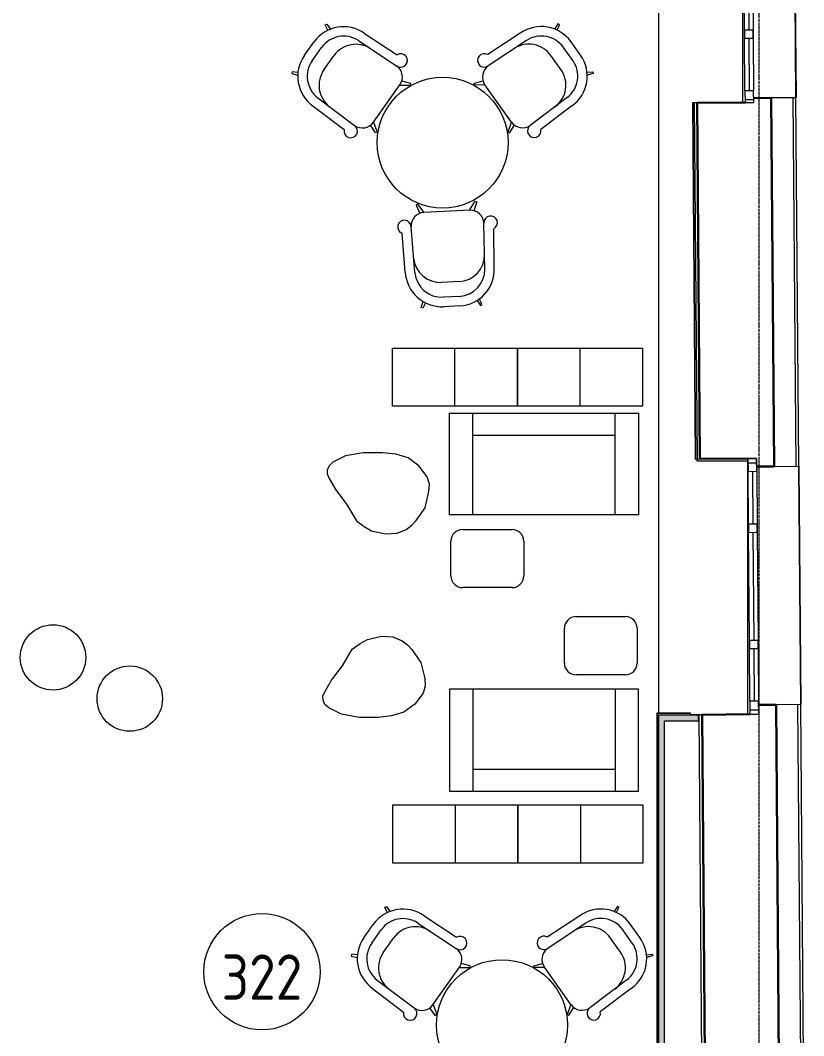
# Model space of a CAD drawing. Header units: millimetres. Extents: x -42533 to 645315, y 3457 to 82611.
# Drawn here: x 330815 to 336203, y 50052 to 57040 of the extents above; entities that cross this region are included whole.
import ezdxf

# ---------------------------------------------------------------- set-up
doc = ezdxf.new("R2010")
doc.units = ezdxf.units.MM
doc.linetypes.add('ADSK_Линия сетки', pattern=[25, 20, -2.5, 0, -2.5])
for name, color, linetype, lineweight in [('_ Окна', 7, 'Continuous', 9), ('Аннотация', 7, 'Continuous', 18), ('Окна', 7, 'Continuous', 9), ('Оси', 253, 'Continuous', 9), ('Перекрытие', 7, 'Continuous', 18), ('Стены внутренние', 7, 'Continuous', 18), ('Стены наружные', 7, 'Continuous', 18), ('Стены несущие', 7, 'Continuous', 30), ('Стены отделка', 7, 'Continuous', 30), ('Стены штриховка', 7, 'Continuous', 9), ('ТХ', 5, 'Continuous', 0), ('ШТРИХОВКА', 252, 'Continuous', 15)]:
    doc.layers.add(name, color=color, linetype=linetype, lineweight=lineweight)
doc.layers.add('Линии', color=7, linetype='Continuous', lineweight=9, true_color=0x00a600)
doc.layers.add('ЭОМ_Лотки рабочие', color=5, linetype='Continuous')
doc.styles.add('GOST Common', font='GOST_Common.ttf', dxfattribs={"width": 0.9, "height": 350})

# ---------------------------------------------------------------- blocks, each defined once
blk = doc.blocks.new('ТХ 3 этаж')
at = {"color": 8, "linetype": 'Continuous', "lineweight": 18}
for p, q in [((59884.1, 30573.9), (59895.3, 30579.9)), ((59901.7, 30537), (59884.1, 30573.9)), ((59895.3, 30579.9), (59918.8, 30544.4)), ((61484.6, 30580.8), (61461.1, 30545.2)), ((61478.2, 30537.8), (61495.8, 30574.8)), ((61495.8, 30574.8), (61484.6, 30580.8)), ((60154.6, 30515.3), (60378.3, 30368.1)), ((61225.4, 30516.1), (61001.6, 30369)), ((59740.7, 30364.7), (59805.1, 30455.6)), ((59793.8, 30327.3), (59858.1, 30418)), ((60111.5, 30465.9), (60375.5, 30290.5)), ((61268.5, 30466.7), (61004.4, 30291.3)), ((61586.1, 30328.1), (61521.9, 30418.8)), ((61639.2, 30365.6), (61574.8, 30456.5)), ((59875, 30265.2), (59943.5, 30361.9)), ((61504.9, 30266.1), (61436.4, 30362.8)), ((59655.3, 30251), (59653.4, 30238.4)), ((59653.4, 30238.4), (59694.7, 30228)), ((59696, 30246.6), (59655.3, 30251)), ((61683.9, 30247.5), (61724.6, 30251.8)), ((61726.6, 30239.3), (61685.2, 30228.9)), ((61724.6, 30251.8), (61726.6, 30239.3)), ((60215.1, 29903.5), (60397.6, 30161.1)), ((60396.4, 30159.4), (60469.8, 30158.9)), ((60471.8, 30171.5), (60410.4, 30186.9)), ((60469.8, 30158.9), (60471.8, 30171.5)), ((60908.1, 30172.4), (60969.5, 30187.8)), ((60910.1, 30159.8), (60908.1, 30172.4)), ((60983.5, 30160.3), (60910.1, 30159.8)), ((61164.8, 29904.3), (60982.4, 30161.9)), ((59832.6, 30072.3), (60085.7, 29881.4)), ((61547.3, 30073.2), (61294.3, 29882.3)), ((59800.3, 30015.3), (60013.4, 29853)), ((61579.6, 30016.1), (61366.6, 29853.8)), ((60229.8, 29830), (60195, 29882.8)), ((60216.3, 29905.1), (60241.1, 29836)), ((61163.7, 29906), (61138.9, 29836.9)), ((61150.1, 29830.9), (61185, 29883.7)), ((60241.1, 29836), (60229.8, 29830)), ((61138.9, 29836.9), (61150.1, 29830.9)), ((60875.8, 29298), (60914.8, 29360.2)), ((60926.5, 29355.1), (60906.5, 29295)), ((60914.8, 29360.2), (60926.5, 29355.1)), ((60519.6, 29340.5), (60508.5, 29334.2)), ((60508.5, 29334.2), (60534.3, 29276.4)), ((60564.6, 29282.4), (60519.6, 29340.5)), ((60877.8, 29298.1), (60562.6, 29282.3)), ((60499.8, 28869), (60474.5, 29185)), ((60981.5, 28893.1), (60975.2, 29210)), ((61046.3, 28902.9), (61042.2, 29170.7)), ((60434.3, 28872.4), (60411.7, 29139.2)), ((60803.6, 28807.2), (60685.3, 28801.3)), ((60543.7, 28628.6), (60557.2, 28669.1)), ((60573.5, 28660.2), (60555.4, 28623.5)), ((60805.1, 28705), (60694, 28699.4)), ((60928.9, 28677.9), (60950.6, 28643.2)), ((60961.7, 28649.5), (60944.3, 28688.4)), ((60555.4, 28623.5), (60543.7, 28628.6)), ((60808.4, 28640.1), (60697.2, 28634.5)), ((60950.6, 28643.2), (60961.7, 28649.5)), ((60293.3, 24500.7), (60304.5, 24506.7)), ((60310.9, 24463.7), (60293.3, 24500.7)), ((60304.5, 24506.7), (60328, 24471.1)), ((61893.8, 24507.5), (61870.3, 24472)), ((61887.4, 24464.6), (61905, 24501.5)), ((61905, 24501.5), (61893.8, 24507.5)), ((60520.6, 24392.6), (60784.7, 24217.2)), ((60563.8, 24442), (60787.5, 24294.9)), ((61634.5, 24442.9), (61410.8, 24295.7)), ((61677.7, 24393.5), (61413.6, 24218.1)), ((60149.9, 24291.5), (60214.3, 24382.4)), ((60203, 24254), (60267.3, 24344.7)), ((61995.3, 24254.9), (61931, 24345.6)), ((62048.4, 24292.3), (61984, 24383.2)), ((60284.2, 24192), (60352.7, 24288.7)), ((61914.1, 24192.8), (61845.6, 24289.5)), ((60064.5, 24177.7), (60062.6, 24165.2)), ((60062.6, 24165.2), (60103.9, 24154.8)), ((60105.2, 24173.4), (60064.5, 24177.7)), ((60881, 24098.3), (60819.6, 24113.7)), ((61317.3, 24099.1), (61378.7, 24114.5)), ((62093.1, 24174.2), (62133.8, 24178.6)), ((62135.7, 24166), (62094.4, 24155.6)), ((62133.8, 24178.6), (62135.7, 24166)), ((60624.3, 23830.2), (60806.8, 24087.8)), ((60805.6, 24086.2), (60879, 24085.7)), ((60879, 24085.7), (60881, 24098.3)), ((61319.3, 24086.5), (61317.3, 24099.1)), ((61392.7, 24087), (61319.3, 24086.5)), ((61574, 23831.1), (61391.5, 24088.7)), ((60241.8, 23999.1), (60494.8, 23808.1)), ((61956.5, 23999.9), (61703.5, 23809)), ((60209.5, 23942), (60422.6, 23779.7)), ((61988.8, 23942.9), (61775.7, 23780.6)), ((60625.4, 23831.9), (60650.3, 23762.8)), ((61572.9, 23832.7), (61548, 23763.6)), ((60639, 23756.7), (60604.1, 23809.6)), ((60650.3, 23762.8), (60639, 23756.7)), ((61548, 23763.6), (61559.3, 23757.6)), ((61559.3, 23757.6), (61594.2, 23810.4))]:
    blk.add_line(p, q, dxfattribs=at)
for centre, radius, start, end in [((60009.7, 30310.7), 250.7, 54.68371, 144.68371), ((61370.3, 30311.6), 250.7, 35.31629, 125.31629), ((60009.6, 30310.6), 185.7, 56.72912, 144.68371), ((61370.3, 30311.5), 185.7, 35.31629, 123.27088), ((60095, 30254.6), 185.7, 56.72912, 144.68371), ((61284.9, 30255.4), 185.7, 35.31629, 123.27088), ((59945.2, 30219.8), 250.7, 144.68371, 234.68371), ((60402.3, 30328.4), 46.4, 234.68371, 121.10553), ((60977.6, 30329.2), 46.4, 58.89447, 305.31629), ((61434.7, 30220.7), 250.7, 305.31629, 35.31629), ((59945.3, 30219.9), 185.7, 144.68371, 232.6383), ((60026.5, 30157.9), 185.7, 144.68371, 232.6383), ((60321.8, 30214.7), 92.8, 324.68371, 54.68371), ((61058.1, 30215.6), 92.8, 125.31629, 215.31629), ((61353.4, 30158.8), 185.7, 307.3617, 35.31629), ((61434.6, 30220.8), 185.7, 307.3617, 35.31629), ((60058.8, 29843.5), 46.4, 168.26189, 54.68371), ((60139.3, 29957.2), 92.8, 234.68371, 324.68371), ((61240.6, 29958), 92.8, 215.31629, 305.31629), ((61321.1, 29844.4), 46.4, 125.31629, 11.73811), ((60567.2, 29189.6), 92.8, 92.85855, 182.85855), ((60882.5, 29205.3), 92.8, 2.85855, 92.85855), ((60428.1, 29182.7), 46.4, 2.85855, 249.28037), ((61021.6, 29212.3), 46.4, 296.43673, 182.85855), ((60676.1, 28986.7), 185.7, 184.90396, 272.85855), ((60794.4, 28992.6), 185.7, 272.85855, 0.81314), ((60684.7, 28884.9), 250.7, 182.85855, 272.85855), ((60684.8, 28884.9), 185.7, 184.90396, 272.85855), ((60795.8, 28890.4), 185.7, 272.85855, 0.81314), ((60795.9, 28890.4), 250.7, 272.85855, 2.85855), ((60418.8, 24237.5), 250.7, 54.68371, 144.68371), ((61779.5, 24238.3), 250.7, 35.31629, 125.31629), ((60418.8, 24237.4), 185.7, 56.72912, 144.68371), ((61779.5, 24238.2), 185.7, 35.31629, 123.27088), ((60504.2, 24181.3), 185.7, 56.72912, 144.68371), ((61694.1, 24182.2), 185.7, 35.31629, 123.27088), ((60354.4, 24146.6), 250.7, 144.68371, 234.68371), ((60354.5, 24146.7), 185.7, 144.68371, 232.6383), ((60811.5, 24255.1), 46.4, 234.68371, 121.10553), ((61386.8, 24256), 46.4, 58.89447, 305.31629), ((61843.8, 24147.5), 185.7, 307.3617, 35.31629), ((61843.9, 24147.4), 250.7, 305.31629, 35.31629), ((60435.7, 24084.6), 185.7, 144.68371, 232.6383), ((60731, 24141.5), 92.8, 324.68371, 54.68371), ((61467.3, 24142.3), 92.8, 125.31629, 215.31629), ((61762.6, 24085.5), 185.7, 307.3617, 35.31629), ((60548.5, 23883.9), 92.8, 234.68371, 324.68371), ((61649.8, 23884.8), 92.8, 215.31629, 305.31629), ((60468, 23770.3), 46.4, 168.26189, 54.68371), ((61730.3, 23771.1), 46.4, 125.31629, 11.73811)]:
    blk.add_arc(centre, radius, start, end, dxfattribs=at)
at = {"layer": 'ТХ', "color": 8}
for p, q in [((60776, 27950), (60776, 28350)), ((61636, 27950), (61636, 28350)), ((60898.6, 27201.2), (60898.6, 27901.2)), ((61878.6, 27201.2), (61878.6, 27901.2)), ((60898.6, 27751.2), (61878.6, 27751.2)), ((60898.6, 26001.2), (60898.6, 25301.2)), ((61878.6, 26001.2), (61878.6, 25301.2)), ((60898.6, 25451.2), (61878.6, 25451.2)), ((60778.3, 25205.7), (60778.3, 24805.7)), ((61638.3, 25205.7), (61638.3, 24805.7))]:
    blk.add_line(p, q, dxfattribs=at)
for points in [[(61206, 27950), (60346, 27950), (60346, 28350), (61206, 28350)], [(62066, 27950), (61206, 27950), (61206, 28350), (62066, 28350)], [(60738.6, 27901.2), (62038.6, 27901.2), (62038.6, 27201.2), (60738.6, 27201.2)], [(60738.6, 25301.2), (62038.6, 25301.2), (62038.6, 26001.2), (60738.6, 26001.2)], [(60348.3, 25205.7), (61208.3, 25205.7), (61208.3, 24805.7), (60348.3, 24805.7)], [(61208.3, 25205.7), (62068.3, 25205.7), (62068.3, 24805.7), (61208.3, 24805.7)]]:
    blk.add_lwpolyline(points, close=True, dxfattribs=at)
at = {"layer": 'ТХ', "color": 8, "lineweight": 0}
for points in [[(60276.5, 27629.5), (60145.6, 27629.3), (60023.9, 27608), (59936.7, 27564.3), (59909.7, 27540.1), (59897.7, 27510.1), (59896.2, 27484.5), (59909.8, 27452.9), (59956.6, 27373.3), (60030.4, 27274.2), (60098.3, 27160), (60152.5, 27121), (60202.2, 27092.5), (60298.4, 27071.6), (60378.1, 27074.8), (60441.2, 27101.9), (60478.8, 27130.6), (60508.8, 27162.2), (60570.3, 27251), (60597.2, 27362.3), (60600.1, 27413.5), (60585, 27463.1), (60527.7, 27538.2), (60454, 27593.7), (60368.2, 27619.1)], [(60247.6, 25808), (60116.8, 25808.2), (59995, 25829.5), (59907.9, 25873.2), (59880.8, 25897.3), (59868.9, 25927.4), (59867.4, 25953), (59881, 25984.6), (59927.7, 26064.2), (60001.6, 26163.3), (60069.5, 26277.5), (60123.7, 26316.5), (60173.3, 26345), (60269.6, 26365.9), (60349.3, 26362.7), (60412.4, 26335.6), (60450, 26306.9), (60480, 26275.3), (60541.5, 26186.5), (60568.4, 26075.1), (60571.3, 26024), (60556.2, 25974.4), (60498.9, 25899.3), (60425.1, 25843.8), (60339.4, 25818.4)]]:
    blk.add_lwpolyline(points, close=True, dxfattribs=at)
at = {"layer": 'ТХ', "color": 8}
for points in [[(60828.6, 27101.2), (61168.6, 27101.2)], [(60748.6, 26781.2), (60748.6, 27021.2)], [(61248.6, 27021.2), (61248.6, 26781.2)], [(61168.6, 26701.2), (60828.6, 26701.2)], [(61608.6, 26501.2), (61948.6, 26501.2)], [(61528.6, 26181.2), (61528.6, 26421.2)], [(62028.6, 26421.2), (62028.6, 26181.2)], [(61948.6, 26101.2), (61608.6, 26101.2)]]:
    blk.add_lwpolyline(points, dxfattribs=at)
for centre, radius in [((60690.8, 29763.5), 450), ((58011.3, 26220.6), 225), ((58539.2, 25937), 225), ((61100, 23690.2), 450)]:
    blk.add_circle(centre, radius, dxfattribs=at)
for centre, start, end in [((60828.6, 27021.2), 90, 180), ((61168.6, 27021.2), 0, 90), ((60828.6, 26781.2), 180, 270), ((61168.6, 26781.2), 270, 0), ((61608.6, 26421.2), 90, 180), ((61948.6, 26421.2), 0, 90), ((61608.6, 26181.2), 180, 270), ((61948.6, 26181.2), 270, 0)]:
    blk.add_arc(centre, 80, start, end, dxfattribs=at)
blk = doc.blocks.new('План 3 этажа')
at = {"layer": 'Стены внутренние'}
for points in [[(55188.195, 23588.356), (55205.237, 23588.356), (55205.237, 25943.31), (55165.237, 25943.31), (55165.237, 23588.356)], [(55430.146, 25903.31), (55439.738, 25903.31), (55439.738, 25943.31), (55205.237, 25943.31), (55205.237, 25903.31), (55410.179, 25903.31)]]:
    blk.add_hatch(color=8, dxfattribs=at).paths.add_polyline_path(points)
at = {"layer": '_ Окна', "color": 8}
for p, q in [((55779.755, 31448.561), (55786.144, 30658.587)), ((55786.629, 30598.589), (55789.54, 30238.6)), ((55760.027, 30178.36), (55820.025, 30178.845)), ((55780.253, 27677.444), (55840.251, 27677.929)), ((55810.738, 27617.688), (55813.649, 27257.7)), ((55814.134, 27197.702), (55820.119, 26457.726)), ((55820.604, 26397.728), (55823.516, 26037.74)), ((55794.002, 25977.499), (55854, 25977.985))]:
    blk.add_line(p, q, dxfattribs=at)
at = {"layer": '_ Окна', "color": 8, "lineweight": 18}
for p, q in [((55756.145, 30658.344), (55816.143, 30658.829)), ((55756.63, 30598.346), (55756.145, 30658.344)), ((55816.143, 30658.829), (55816.628, 30598.831)), ((55816.628, 30598.831), (55756.63, 30598.346)), ((55819.539, 30238.843), (55759.541, 30238.358)), ((55759.541, 30238.358), (55760.188, 30158.36)), ((55820.186, 30158.846), (55819.539, 30238.843)), ((55760.188, 30158.36), (55820.186, 30158.846)), ((55780.011, 27707.443), (55840.009, 27707.928)), ((55780.739, 27617.446), (55780.011, 27707.443)), ((55840.009, 27707.928), (55840.737, 27617.931)), ((55840.737, 27617.931), (55780.739, 27617.446)), ((55783.65, 27257.457), (55843.648, 27257.943)), ((55784.135, 27197.459), (55783.65, 27257.457)), ((55843.648, 27257.943), (55844.133, 27197.945)), ((55844.133, 27197.945), (55784.135, 27197.459)), ((55790.12, 26457.484), (55850.118, 26457.969)), ((55790.605, 26397.486), (55790.12, 26457.484)), ((55850.118, 26457.969), (55850.603, 26397.971)), ((55850.603, 26397.971), (55790.605, 26397.486)), ((55853.515, 26037.983), (55793.517, 26037.497)), ((55793.517, 26037.497), (55794.245, 25947.5)), ((55854.243, 25947.985), (55853.515, 26037.983)), ((55794.245, 25947.5), (55854.243, 25947.985))]:
    blk.add_line(p, q, dxfattribs=at)
at = {"layer": 'Линии', "color": 8}
blk.add_circle((52437.452, 24175.802), 400, dxfattribs=at)
at = {"layer": 'Окна', "color": 8}
for p, q in [((55756.145, 30658.344), (55749.756, 31448.318)), ((55809.754, 31448.803), (55816.143, 30658.829)), ((55756.145, 30658.344), (55756.63, 30598.346)), ((55816.628, 30598.831), (55816.143, 30658.829)), ((55759.541, 30238.358), (55756.63, 30598.346)), ((55816.628, 30598.831), (55819.539, 30238.843)), ((55759.541, 30238.358), (55760.188, 30158.36)), ((55820.186, 30158.846), (55819.539, 30238.843)), ((55760.188, 30158.36), (55820.186, 30158.846)), ((55840.009, 27707.928), (55780.011, 27707.443)), ((55780.011, 27707.443), (55780.739, 27617.446)), ((55840.737, 27617.931), (55840.009, 27707.928)), ((55783.65, 27257.457), (55780.739, 27617.446)), ((55840.737, 27617.931), (55843.648, 27257.943)), ((55783.65, 27257.457), (55784.135, 27197.459)), ((55844.133, 27197.945), (55843.648, 27257.943)), ((55790.12, 26457.484), (55784.135, 27197.459)), ((55844.133, 27197.945), (55850.118, 26457.969)), ((55790.12, 26457.484), (55790.605, 26397.486)), ((55850.603, 26397.971), (55850.118, 26457.969)), ((55793.517, 26037.497), (55790.605, 26397.486)), ((55850.603, 26397.971), (55853.515, 26037.983)), ((55793.517, 26037.497), (55794.245, 25947.5)), ((55854.243, 25947.985), (55853.515, 26037.983)), ((55794.245, 25947.5), (55854.243, 25947.985))]:
    blk.add_line(p, q, dxfattribs=at)
at = {"layer": 'Оси', "color": 8, "linetype": 'ADSK_Линия сетки'}
blk.add_line((55856.908, -3523.688), (55856.908, 43515.246), dxfattribs=at)
at = {"layer": 'Перекрытие', "color": 8}
for p, q in [((55165.237, 31934.12), (55165.237, 25955.31)), ((55745.035, 30158.238), (55745.035, 31934.12)), ((55410.2, 30155.53), (55410.179, 30158.071)), ((55410.179, 30158.071), (55724.358, 30158.071)), ((55430.146, 27689.261), (55430.022, 27704.612)), ((55779.366, 27689.261), (55430.146, 27689.261)), ((55779.366, 25947.38), (55779.366, 27689.261)), ((55439.738, 25929.261), (55444.381, 25929.261))]:
    blk.add_line(p, q, dxfattribs=at)
at = {"layer": 'Стены наружные', "color": 8}
for p, q in [((56109.81, 30194.189), (56095.877, 31921.139)), ((56095.943, 31921.133), (56109.934, 30191.19)), ((56096.853, 31924.141), (56110.81, 30194.197)), ((56109.81, 30194.189), (56110.81, 30194.197)), ((56130.302, 27654.274), (56131.302, 27654.282)), ((56143.526, 26015.218), (56130.302, 27654.274)), ((56130.444, 27655.275), (56143.707, 26015.329)), ((56131.302, 27654.282), (56144.533, 26014.335)), ((56144.533, 26014.335), (56143.533, 26014.327))]:
    blk.add_line(p, q, dxfattribs=at)
at = {"layer": 'Стены несущие', "color": 8}
for p, q in [((55939.94, 30189.815), (55819.944, 30188.845)), ((55939.94, 30189.815), (55960.45, 27653.9)), ((55760.188, 30158.36), (55430.199, 30155.691)), ((55430.199, 30155.691), (55450.021, 27704.774)), ((55450.021, 27704.774), (55780.011, 27707.443)), ((55840.453, 27652.93), (55960.45, 27653.9)), ((55973.713, 26013.954), (55853.717, 26012.983)), ((55973.713, 26013.954), (55993.616, 23553.034)), ((55794.245, 25947.5), (55464.255, 25944.831)), ((55464.255, 25944.831), (55483.309, 23588.908))]:
    blk.add_line(p, q, dxfattribs=at)
at = {"layer": 'Стены отделка', "color": 8, "lineweight": 9}
for p, q in [((56109.934, 30191.19), (55939.94, 30189.815)), ((56130.444, 27655.275), (56109.934, 30191.19)), ((55430.199, 30155.691), (55398.2, 30155.433)), ((55398.2, 30155.433), (55418.022, 27704.515)), ((55418.022, 27704.515), (55450.021, 27704.774)), ((55960.45, 27653.9), (56130.444, 27655.275)), ((56143.707, 26015.329), (55973.713, 26013.954)), ((56163.611, 23554.409), (56143.707, 26015.329)), ((55153.237, 25953.31), (55153.237, 23578.356)), ((55384.168, 25955.31), (55155.237, 25955.31)), ((55165.237, 25943.31), (55165.237, 23588.356)), ((55165.237, 25943.31), (55444.267, 25943.31)), ((55384.258, 25944.184), (55384.168, 25955.31)), ((55464.255, 25944.831), (55384.258, 25944.184)), ((55439.738, 25903.31), (55439.738, 25943.31)), ((55463.31, 23588.747), (55444.256, 25944.67)), ((55205.237, 23628.356), (55205.237, 25903.31)), ((55205.237, 25903.31), (55439.738, 25903.31))]:
    blk.add_line(p, q, dxfattribs=at)
at = {"layer": 'Стены штриховка', "color": 8}
for p, q in [((56089.935, 30191.028), (56110.445, 27655.113)), ((55400.2, 30155.449), (55420.022, 27704.531)), ((55410.2, 30155.53), (55430.022, 27704.612)), ((56143.611, 23554.247), (56123.708, 26015.167)), ((55155.237, 25955.31), (55153.237, 25955.31)), ((55153.237, 25955.31), (55153.237, 25953.31)), ((55384.184, 25953.31), (55153.237, 25953.31)), ((55155.237, 25955.31), (55155.237, 23576.356))]:
    blk.add_line(p, q, dxfattribs=at)
at = {"layer": 'ЭОМ_Лотки рабочие'}
blk.add_blockref('ТХ 3 этаж', (-7010.895, 118.542), dxfattribs=at)
at = {"layer": 'Аннотация', "color": 8, "lineweight": 9, "insert": (52437.452, 24138.854), "char_height": 312.5, "width": 520.21112, "attachment_point": 5, "line_spacing_factor": 1.022766, "style": 'GOST Common'}
blk.add_mtext('322', dxfattribs=at)

msp = doc.modelspace()

# ---------------------------------------------------------------- block references
at = {"layer": 'ШТРИХОВКА'}
msp.add_blockref('План 3 этажа', (280039.2, 26316.4), dxfattribs=at)

doc.saveas('drawing.dxf')
